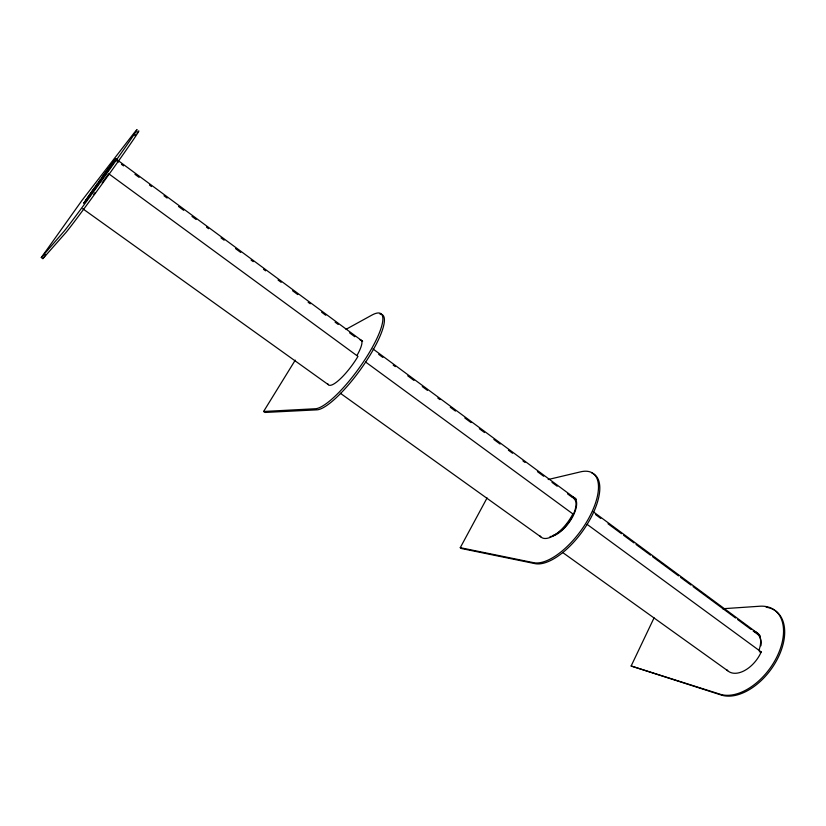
<?xml version="1.0" encoding="UTF-8"?>
<svg xmlns="http://www.w3.org/2000/svg" width="826" height="826" viewBox="0 0 826 826"><rect width="100%" height="100%" fill="white"/><g stroke="black" fill="none" stroke-linecap="round" stroke-linejoin="round"><path stroke-width="1.24" d="M362.645 341.293L115.867 158.891L111.727 165.169M114.029 161.782L115.248 159.748L118.366 162.041M113.193 162.226L115.867 158.891L113.554 162.485M766.146 607.224A50.5 30.954 -53.5 0 1 777.617 658.621A50.5 30.954 -53.5 0 1 721.387 695.079L631.136 666.004L654.068 617.848M591.912 473.071A54.072 24.006 -53.8 0 1 586.646 525.15A54.072 24.006 -53.8 0 1 535.011 563.631L461.486 548.526L460.268 547.679L487.072 497.944M379.991 314.097A58.243 14.352 -54 0 1 365.939 361.643A58.243 14.352 -54 0 1 316.957 409.841L264.991 412.453L263.597 411.482L295.264 360.136M85.584 200.646L84.582 202.36L88.227 197.765M87.06 198.436L83.973 203.206L86.358 200.222M86.007 199.995L86.503 199.262M113.017 163.29L114.112 161.731M112.398 164.178L113.544 162.567M86.554 199.128L87.69 197.528M89.115 195.463L83.973 203.206L85.873 200.842M112.202 164.519L110.188 167.379M87.917 197.146L90.746 193.119M110.601 166.821L111.964 164.859M88.692 196.03L89.91 194.327M109.331 168.597L110.849 166.48M90.395 193.594L91.634 191.859M109.724 168.091L105.47 174.079M90.478 193.47L92.564 190.538M107.483 171.23L108.784 169.433M91.727 191.694L93.524 189.185M106.492 172.634L107.793 170.837M93.018 189.877L94.525 187.781M41.3 257.536L81.919 200.501L132.181 135.433A63.075 1.115 -54.2 0 1 113.048 164.673A63.075 1.115 -54.2 0 1 63.953 231.404L41.3 257.536L42.9 258.641L65.781 232.695A63.044 1.218 -54.2 0 0 111.355 171.054A63.044 1.218 -54.2 0 0 136.899 132.996M42.9 258.641L45.853 254.501M94.309 188.049L95.651 186.17M104.313 175.742L105.697 173.79M95.372 186.562L97.644 183.413M102.238 178.602L104.603 175.329M97.065 184.177L98.707 181.926M101.123 180.151L102.837 177.807M98.552 182.112L100.091 179.975M99.688 182.174L101.288 179.954M99.781 180.44L102.001 177.332M98.067 184.435L100.008 181.699M101.65 177.817L103.229 175.649M96.425 186.686L98.893 183.248M102.982 176.01L104.778 173.512M96.683 186.304L93.255 191.033M104.035 174.575L106.296 171.436L105.057 173.161M94.319 189.567L95.599 187.791M106.058 171.798L109.115 167.606M93.514 190.641L90.271 195.081M107.029 170.476L109.218 167.471M91.221 193.8L92.512 192.004M107.969 169.206L115.867 158.902M90.643 194.533L86.978 199.479M89.105 196.65L90.375 194.936M109.713 166.842L110.942 165.148M110.519 165.758L111.727 164.106M87.752 198.446L88.981 196.774M111.273 164.746L113.121 162.268M112.615 162.98L113.72 161.483M85.811 200.986L86.916 199.5M113.699 161.566L115.248 159.748M346.042 329.316L371.762 315.171A58.274 14.279 -54 0 1 368.985 353.136A58.274 14.279 -54 0 1 315.398 408.746L263.597 411.482M548.165 479.534L580.606 471.842A54.093 23.944 -53.8 0 1 590.012 515.899A54.093 23.944 -53.8 0 1 533.668 562.682L460.268 547.679M722.688 608.752L759.744 606.232A50.52 30.913 -53.5 0 1 778.061 654.388A50.52 30.913 -53.5 0 1 720.21 694.253L631.136 666.004M759.29 651.755L761.221 651.962A26.091 15.952 -53.5 0 1 726.55 669.556M82.683 208.689L328.345 384.668M340.322 393.248L540.865 536.9M562.599 552.46L727.675 670.712M108.66 173.697L357.968 356.409A30.087 7.372 -54 0 1 327.943 383.966M365.639 362.046L572.883 513.927A27.96 12.307 -53.8 0 1 540.049 535.929M587.131 524.376L761.221 651.962M373.022 348.964L576.393 499.286M592.985 511.552L757.886 633.439M121.474 164.343L123.549 165.871M134.958 174.307L139.109 177.363M149.475 185.024L151.55 186.562M163.992 195.752L167.1 198.054M178.509 206.479L183.692 210.31M191.993 216.443L196.144 219.499M206.51 227.16L208.586 228.699M221.027 237.888L224.145 240.19M235.544 248.616L240.738 252.446M251.104 260.107L253.179 261.635M263.546 269.297L265.621 270.835M278.063 280.024L281.181 282.327M292.59 290.752L297.773 294.583M308.139 302.244L310.215 303.772M321.624 312.197L325.774 315.264M335.108 322.161L338.216 324.463M349.625 332.888L354.808 336.719M378.669 354.344L382.82 357.41M393.197 365.082L395.282 366.61M407.734 375.809L413.96 380.414M422.262 386.547L427.445 390.378M437.832 398.049L439.907 399.577M450.284 407.249L455.467 411.08M464.811 417.977L471.037 422.582M479.338 428.715L484.532 432.545M493.865 439.442L500.091 444.047M508.393 450.18L512.554 453.247M522.93 460.908L525.006 462.446M537.458 471.646L543.684 476.241M551.985 482.374L557.178 486.215M567.555 493.876L572.738 497.706M595.567 514.567L600.75 518.398M608.008 523.767L621.493 533.73M623.568 535.258L633.945 542.919M636.02 544.458L650.537 555.186M652.612 556.714L678.549 575.867M680.624 577.405L690.99 585.066M693.066 586.594L735.594 618.013M737.67 619.552L751.154 629.505M753.229 631.043L757.38 634.11A21.032 12.886 -53.5 0 1 760.911 645.798M108.113 174.472A32.544 0.63 -54.2 0 1 102.125 182.845M95.021 192.634A32.544 0.63 -54.2 0 1 93.782 194.327M361.551 340.973A25.214 6.216 -54 0 1 362.242 341.086M360.033 339.858A25.234 6.174 -54 0 1 357.111 355.232M134.783 135.629A63.044 1.218 -54.2 0 1 135.567 134.638M572.222 496.891A23.427 10.366 -53.8 0 1 572.242 517.52A23.427 10.366 -53.8 0 1 550.044 536.528M573.781 498.481A22.529 9.964 -53.8 0 1 571.788 517.468A22.529 9.964 -53.8 0 1 553.213 535.269M755.294 632.158A21.868 13.392 -53.5 0 1 760.416 636.381M753.436 631.136A21.879 13.381 -53.5 0 1 759.053 649.897M573.967 497.954A23.417 10.387 -53.8 0 1 574.927 498.305"/></g></svg>
